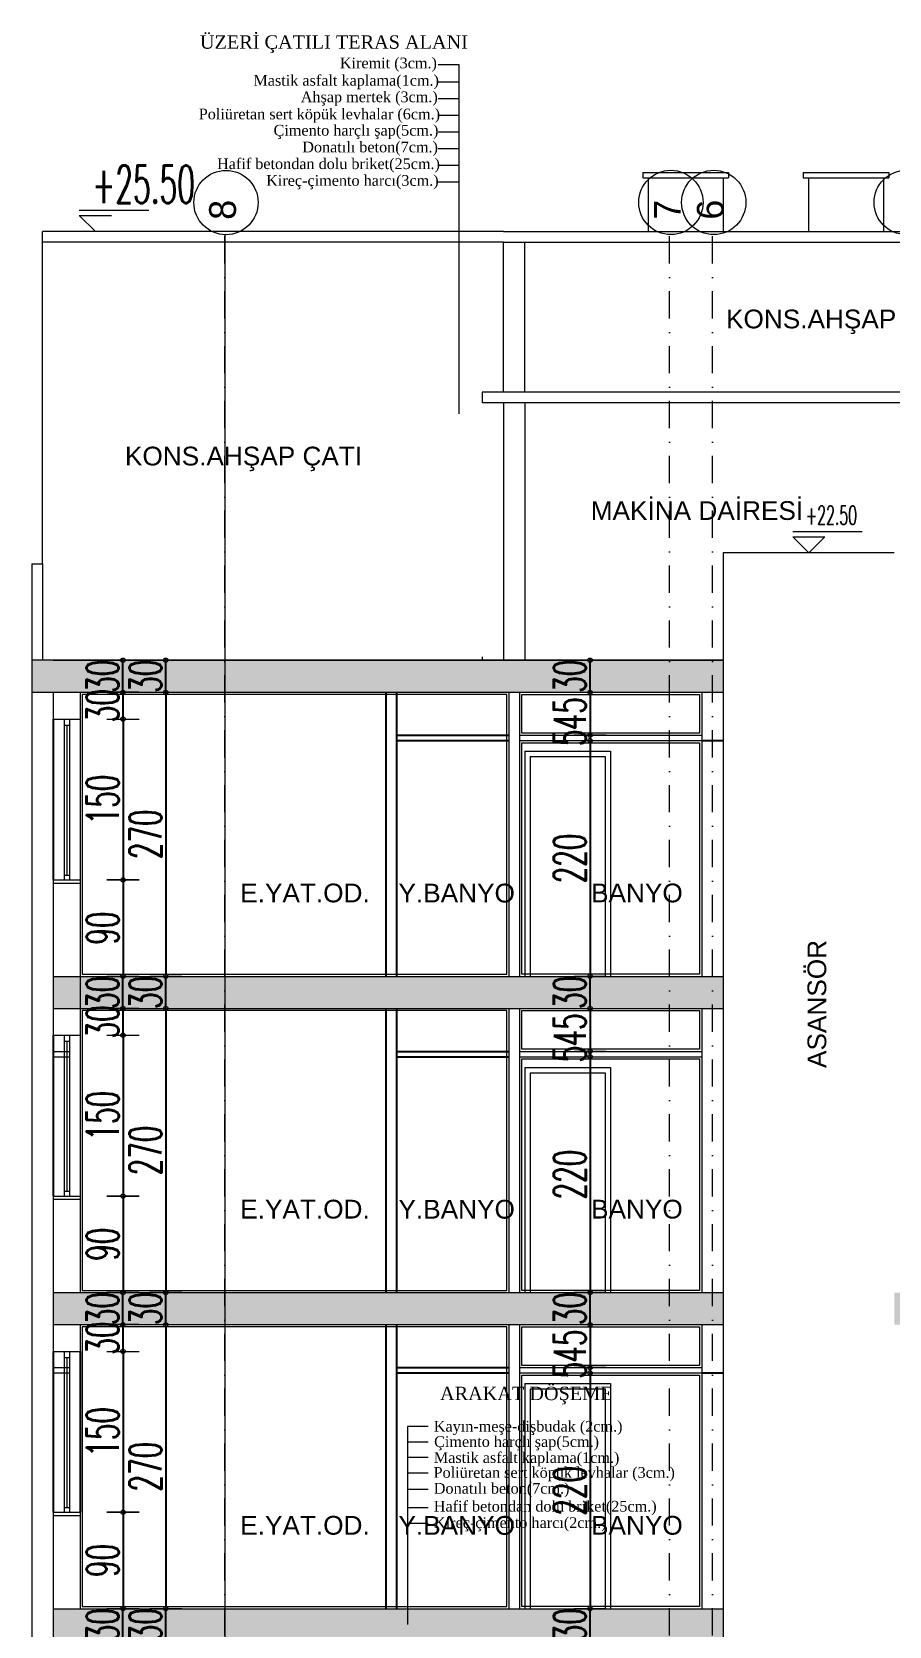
# Model space of a CAD drawing. Header units: millimetres. Extents: x -16104 to 67872, y -88009 to 12107.
# Drawn here: x 818.8 to 1018.9, y 10120.9 to 10492.8 of the extents above; entities that cross this region are included whole.
import ezdxf

# ---------------------------------------------------------------- set-up
doc = ezdxf.new("R2010")
doc.units = ezdxf.units.MM
doc.linetypes.add('DASHDOTX2', pattern=[50.8, 25.4, -12.7, 0, -12.7])
doc.layers.get('0').update_dxf_attribs({"color": 241})
doc.layers.add('TARAMA', color=8, linetype='Continuous', lineweight=15)
doc.styles.add('DIM', font='Txttw.shx', dxfattribs={"width": 0.6})
doc.styles.add('OLCU', font='simplex.shx', dxfattribs={"width": 0.6, "height": 1400})
doc.styles.add('ÖLÇÜ', font='times.ttf', dxfattribs={"height": 15})
doc.dimstyles.new('50', dxfattribs={"dimscale": 0, "dimtxt": 30, "dimasz": 1, "dimexe": 0, "dimexo": 2, "dimgap": 4, "dimtad": 1, "dimdec": 0, "dimzin": 0, "dimdsep": 46, "dimtxsty": 'DIM', "dimblk1": 'DOT', "dimblk2": 'DOT', "dimsah": 1, "dimcen": 1.5, "dimdle": 3, "dimse1": 1, "dimse2": 1, "dimclrd": 256, "dimclre": 9, "dimclrt": 256, "dimadec": 0, "dimazin": 0, "dimtfac": 0.24, "dimtdec": 0, "dimtix": 1, "dimtmove": 2, "dimatfit": 3, "dimldrblk": 'DOT', "dimfxl": 0, "dimtolj": 1, "dimtzin": 15, "dimarcsym": 0})
pattern_1 = [(45, (19000.9484, -8391.119), (-4.4901281, 4.4901281), []), (45, (19005.4385, -8391.119), (-4.4901281, 4.4901281), [7.9375, -1.5875, 0, -1.5875])]

# ---------------------------------------------------------------- blocks, each defined once
blk = doc.blocks.new('DOT')
for p, q in [((0, 15), (0, -15)), ((-2, 0), (0, 0)), ((2, 0), (0, 0))]:
    blk.add_line(p, q)
blk.add_circle((0, 0), 2)
blk = doc.blocks.new('*D3174')
at = {"layer": 'Defpoints', "color": 0, "transparency": 16777216}
for p in [(62512.4, 3035), (62512.4, 3035), (62512.4, 3005)]:
    blk.add_point(p, dxfattribs=at)
at = {"layer": 'TARAMA', "lineweight": -2, "transparency": 16777216}
for p, q in [((62512.4, 3036), (62512.4, 3037)), ((62512.4, 3005), (62512.4, 3035)), ((62512.4, 3004), (62512.4, 3003))]:
    blk.add_line(p, q, dxfattribs=at)
for p, rotation in [((62512.4, 3035), 270), ((62512.4, 3005), 90)]:
    blk.add_blockref('DOT', p, dxfattribs=dict(at, rotation=rotation))
at = {"layer": 'TARAMA', "transparency": 16777216, "insert": (62493.4, 3020), "char_height": 30, "attachment_point": 5, "rotation": 90, "style": 'DIM'}
blk.add_mtext('\\A1;30', dxfattribs=at)
blk = doc.blocks.new('*D3018')
at = {"layer": 'Defpoints', "color": 0, "transparency": 16777216}
for p in [(62472.4, 2980), (62472.4, 2830), (62512.5, 2830)]:
    blk.add_point(p, dxfattribs=at)
at = {"layer": 'TARAMA', "lineweight": -2, "transparency": 16777216}
blk.add_line((62512.5, 2979), (62512.5, 2831), dxfattribs=at)
for p, rotation in [((62512.5, 2980), 90), ((62512.5, 2830), 270)]:
    blk.add_blockref('DOT', p, dxfattribs=dict(at, rotation=rotation))
at = {"layer": 'TARAMA', "transparency": 16777216, "insert": (62493.5, 2905), "char_height": 30, "attachment_point": 5, "rotation": 90, "style": 'DIM'}
blk.add_mtext('\\A1;150', dxfattribs=at)
blk = doc.blocks.new('*D3175')
at = {"layer": 'Defpoints', "color": 0, "transparency": 16777216}
for p in [(62512.4, 3005), (62512.4, 2980), (62512.5, 2980)]:
    blk.add_point(p, dxfattribs=at)
at = {"layer": 'TARAMA', "lineweight": -2, "transparency": 16777216}
for p, q in [((62512.4, 3006), (62512.4, 3007)), ((62512.4, 3005), (62512.4, 2980)), ((62512.4, 2979), (62512.4, 2978))]:
    blk.add_line(p, q, dxfattribs=at)
for p, rotation in [((62512.4, 3005), 270), ((62512.4, 2980), 90)]:
    blk.add_blockref('DOT', p, dxfattribs=dict(at, rotation=rotation))
at = {"layer": 'TARAMA', "transparency": 16777216, "insert": (62493.4, 2992.5), "char_height": 30, "attachment_point": 5, "rotation": 90, "style": 'DIM'}
blk.add_mtext('\\A1;30', dxfattribs=at)
blk = doc.blocks.new('*D3019')
at = {"layer": 'Defpoints', "color": 0, "transparency": 16777216}
for p in [(62512.5, 2830), (62512.5, 2740), (62512.5, 2740)]:
    blk.add_point(p, dxfattribs=at)
at = {"layer": 'TARAMA', "lineweight": -2, "transparency": 16777216}
blk.add_line((62512.5, 2829), (62512.5, 2741), dxfattribs=at)
for p, rotation in [((62512.5, 2830), 90), ((62512.5, 2740), 270)]:
    blk.add_blockref('DOT', p, dxfattribs=dict(at, rotation=rotation))
at = {"layer": 'TARAMA', "transparency": 16777216, "insert": (62493.5, 2785), "char_height": 30, "attachment_point": 5, "rotation": 90, "style": 'DIM'}
blk.add_mtext('\\A1;90', dxfattribs=at)
blk = doc.blocks.new('*D3176')
at = {"layer": 'Defpoints', "color": 0, "transparency": 16777216}
for p in [(62882.7, 3035), (62948.5, 3035), (62882.7, 3005)]:
    blk.add_point(p, dxfattribs=at)
at = {"layer": 'TARAMA', "lineweight": -2, "transparency": 16777216}
for p, q in [((62948.5, 3036), (62948.5, 3037)), ((62948.5, 3005), (62948.5, 3035)), ((62948.5, 3004), (62948.5, 3003))]:
    blk.add_line(p, q, dxfattribs=at)
for p, rotation in [((62948.5, 3035), 270), ((62948.5, 3005), 90)]:
    blk.add_blockref('DOT', p, dxfattribs=dict(at, rotation=rotation))
at = {"layer": 'TARAMA', "transparency": 16777216, "insert": (62929.5, 3020), "char_height": 30, "attachment_point": 5, "rotation": 90, "style": 'DIM'}
blk.add_mtext('\\A1;30', dxfattribs=at)
blk = doc.blocks.new('*D3020')
at = {"layer": 'Defpoints', "color": 0, "transparency": 16777216}
for p in [(62948.5, 3005), (62948.5, 2965), (62948.5, 2965)]:
    blk.add_point(p, dxfattribs=at)
at = {"layer": 'TARAMA', "lineweight": -2, "transparency": 16777216}
blk.add_line((62948.5, 3004), (62948.5, 2966), dxfattribs=at)
for p, rotation in [((62948.5, 3005), 90), ((62948.5, 2965), 270)]:
    blk.add_blockref('DOT', p, dxfattribs=dict(at, rotation=rotation))
at = {"layer": 'TARAMA', "transparency": 16777216, "insert": (62929.5, 2985), "char_height": 30, "attachment_point": 5, "rotation": 90, "style": 'DIM'}
blk.add_mtext('\\A1;45', dxfattribs=at)
blk = doc.blocks.new('*D3021')
at = {"layer": 'Defpoints', "color": 0, "transparency": 16777216}
for p in [(62948.5, 2965), (62948.5, 2960), (62948.5, 2960)]:
    blk.add_point(p, dxfattribs=at)
at = {"layer": 'TARAMA', "lineweight": -2, "transparency": 16777216}
for p, q in [((62948.5, 2966), (62948.5, 2967)), ((62948.5, 2965), (62948.5, 2960)), ((62948.5, 2959), (62948.5, 2958))]:
    blk.add_line(p, q, dxfattribs=at)
for p, rotation in [((62948.5, 2965), 270), ((62948.5, 2960), 90)]:
    blk.add_blockref('DOT', p, dxfattribs=dict(at, rotation=rotation))
at = {"layer": 'TARAMA', "transparency": 16777216, "insert": (62929.5, 2962.5), "char_height": 30, "attachment_point": 5, "rotation": 90, "style": 'DIM'}
blk.add_mtext('\\A1;5', dxfattribs=at)
blk = doc.blocks.new('*D3022')
at = {"layer": 'Defpoints', "color": 0, "transparency": 16777216}
for p in [(62948.5, 2960), (62948.5, 2740), (62948.5, 2740)]:
    blk.add_point(p, dxfattribs=at)
at = {"layer": 'TARAMA', "lineweight": -2, "transparency": 16777216}
blk.add_line((62948.5, 2959), (62948.5, 2741), dxfattribs=at)
for p, rotation in [((62948.5, 2960), 90), ((62948.5, 2740), 270)]:
    blk.add_blockref('DOT', p, dxfattribs=dict(at, rotation=rotation))
at = {"layer": 'TARAMA', "transparency": 16777216, "insert": (62929.5, 2850), "char_height": 30, "attachment_point": 5, "rotation": 90, "style": 'DIM'}
blk.add_mtext('\\A1;220', dxfattribs=at)
blk = doc.blocks.new('*D3184')
at = {"layer": 'Defpoints', "color": 0, "transparency": 16777216}
for p in [(62512.4, 2740), (62512.4, 2740), (62512.4, 2710)]:
    blk.add_point(p, dxfattribs=at)
at = {"layer": 'TARAMA', "lineweight": -2, "transparency": 16777216}
for p, q in [((62512.4, 2741), (62512.4, 2742)), ((62512.4, 2710), (62512.4, 2740)), ((62512.4, 2709), (62512.4, 2708))]:
    blk.add_line(p, q, dxfattribs=at)
for p, rotation in [((62512.4, 2740), 270), ((62512.4, 2710), 90)]:
    blk.add_blockref('DOT', p, dxfattribs=dict(at, rotation=rotation))
at = {"layer": 'TARAMA', "transparency": 16777216, "insert": (62493.4, 2725), "char_height": 30, "attachment_point": 5, "rotation": 90, "style": 'DIM'}
blk.add_mtext('\\A1;30', dxfattribs=at)
blk = doc.blocks.new('*D3025')
at = {"layer": 'Defpoints', "color": 0, "transparency": 16777216}
for p in [(62472.4, 2685), (62472.4, 2535), (62512.5, 2535)]:
    blk.add_point(p, dxfattribs=at)
at = {"layer": 'TARAMA', "lineweight": -2, "transparency": 16777216}
blk.add_line((62512.5, 2684), (62512.5, 2536), dxfattribs=at)
for p, rotation in [((62512.5, 2685), 90), ((62512.5, 2535), 270)]:
    blk.add_blockref('DOT', p, dxfattribs=dict(at, rotation=rotation))
at = {"layer": 'TARAMA', "transparency": 16777216, "insert": (62493.5, 2610), "char_height": 30, "attachment_point": 5, "rotation": 90, "style": 'DIM'}
blk.add_mtext('\\A1;150', dxfattribs=at)
blk = doc.blocks.new('*D3185')
at = {"layer": 'Defpoints', "color": 0, "transparency": 16777216}
for p in [(62512.4, 2710), (62512.4, 2685), (62512.5, 2685)]:
    blk.add_point(p, dxfattribs=at)
at = {"layer": 'TARAMA', "lineweight": -2, "transparency": 16777216}
for p, q in [((62512.4, 2711), (62512.4, 2712)), ((62512.4, 2710), (62512.4, 2685)), ((62512.4, 2684), (62512.4, 2683))]:
    blk.add_line(p, q, dxfattribs=at)
for p, rotation in [((62512.4, 2710), 270), ((62512.4, 2685), 90)]:
    blk.add_blockref('DOT', p, dxfattribs=dict(at, rotation=rotation))
at = {"layer": 'TARAMA', "transparency": 16777216, "insert": (62493.4, 2697.5), "char_height": 30, "attachment_point": 5, "rotation": 90, "style": 'DIM'}
blk.add_mtext('\\A1;30', dxfattribs=at)
blk = doc.blocks.new('*D3026')
at = {"layer": 'Defpoints', "color": 0, "transparency": 16777216}
for p in [(62512.5, 2535), (62512.5, 2445), (62512.5, 2445)]:
    blk.add_point(p, dxfattribs=at)
at = {"layer": 'TARAMA', "lineweight": -2, "transparency": 16777216}
blk.add_line((62512.5, 2534), (62512.5, 2446), dxfattribs=at)
for p, rotation in [((62512.5, 2535), 90), ((62512.5, 2445), 270)]:
    blk.add_blockref('DOT', p, dxfattribs=dict(at, rotation=rotation))
at = {"layer": 'TARAMA', "transparency": 16777216, "insert": (62493.5, 2490), "char_height": 30, "attachment_point": 5, "rotation": 90, "style": 'DIM'}
blk.add_mtext('\\A1;90', dxfattribs=at)
blk = doc.blocks.new('*D3186')
at = {"layer": 'Defpoints', "color": 0, "transparency": 16777216}
for p in [(62882.7, 2740), (62948.5, 2740), (62882.7, 2710)]:
    blk.add_point(p, dxfattribs=at)
at = {"layer": 'TARAMA', "lineweight": -2, "transparency": 16777216}
for p, q in [((62948.5, 2741), (62948.5, 2742)), ((62948.5, 2710), (62948.5, 2740)), ((62948.5, 2709), (62948.5, 2708))]:
    blk.add_line(p, q, dxfattribs=at)
for p, rotation in [((62948.5, 2740), 270), ((62948.5, 2710), 90)]:
    blk.add_blockref('DOT', p, dxfattribs=dict(at, rotation=rotation))
at = {"layer": 'TARAMA', "transparency": 16777216, "insert": (62929.5, 2725), "char_height": 30, "attachment_point": 5, "rotation": 90, "style": 'DIM'}
blk.add_mtext('\\A1;30', dxfattribs=at)
blk = doc.blocks.new('*D3027')
at = {"layer": 'Defpoints', "color": 0, "transparency": 16777216}
for p in [(62948.5, 2710), (62948.5, 2670), (62948.5, 2670)]:
    blk.add_point(p, dxfattribs=at)
at = {"layer": 'TARAMA', "lineweight": -2, "transparency": 16777216}
blk.add_line((62948.5, 2709), (62948.5, 2671), dxfattribs=at)
for p, rotation in [((62948.5, 2710), 90), ((62948.5, 2670), 270)]:
    blk.add_blockref('DOT', p, dxfattribs=dict(at, rotation=rotation))
at = {"layer": 'TARAMA', "transparency": 16777216, "insert": (62929.5, 2690), "char_height": 30, "attachment_point": 5, "rotation": 90, "style": 'DIM'}
blk.add_mtext('\\A1;45', dxfattribs=at)
blk = doc.blocks.new('*D3028')
at = {"layer": 'Defpoints', "color": 0, "transparency": 16777216}
for p in [(62948.5, 2670), (62948.5, 2665), (62948.5, 2665)]:
    blk.add_point(p, dxfattribs=at)
at = {"layer": 'TARAMA', "lineweight": -2, "transparency": 16777216}
for p, q in [((62948.5, 2671), (62948.5, 2672)), ((62948.5, 2670), (62948.5, 2665)), ((62948.5, 2664), (62948.5, 2663))]:
    blk.add_line(p, q, dxfattribs=at)
for p, rotation in [((62948.5, 2670), 270), ((62948.5, 2665), 90)]:
    blk.add_blockref('DOT', p, dxfattribs=dict(at, rotation=rotation))
at = {"layer": 'TARAMA', "transparency": 16777216, "insert": (62929.5, 2667.5), "char_height": 30, "attachment_point": 5, "rotation": 90, "style": 'DIM'}
blk.add_mtext('\\A1;5', dxfattribs=at)
blk = doc.blocks.new('*D3029')
at = {"layer": 'Defpoints', "color": 0, "transparency": 16777216}
for p in [(62948.5, 2665), (62948.5, 2445), (62948.5, 2445)]:
    blk.add_point(p, dxfattribs=at)
at = {"layer": 'TARAMA', "lineweight": -2, "transparency": 16777216}
blk.add_line((62948.5, 2664), (62948.5, 2446), dxfattribs=at)
for p, rotation in [((62948.5, 2665), 90), ((62948.5, 2445), 270)]:
    blk.add_blockref('DOT', p, dxfattribs=dict(at, rotation=rotation))
at = {"layer": 'TARAMA', "transparency": 16777216, "insert": (62929.5, 2555), "char_height": 30, "attachment_point": 5, "rotation": 90, "style": 'DIM'}
blk.add_mtext('\\A1;220', dxfattribs=at)
blk = doc.blocks.new('*D3036')
at = {"layer": 'Defpoints', "color": 0, "transparency": 16777216}
for p in [(62512.4, 2445), (62512.4, 2445), (62512.4, 2415)]:
    blk.add_point(p, dxfattribs=at)
at = {"layer": 'TARAMA', "lineweight": -2, "transparency": 16777216}
for p, q in [((62512.4, 2446), (62512.4, 2447)), ((62512.4, 2415), (62512.4, 2445)), ((62512.4, 2414), (62512.4, 2413))]:
    blk.add_line(p, q, dxfattribs=at)
for p, rotation in [((62512.4, 2445), 270), ((62512.4, 2415), 90)]:
    blk.add_blockref('DOT', p, dxfattribs=dict(at, rotation=rotation))
at = {"layer": 'TARAMA', "transparency": 16777216, "insert": (62493.4, 2430), "char_height": 30, "attachment_point": 5, "rotation": 90, "style": 'DIM'}
blk.add_mtext('\\A1;30', dxfattribs=at)
blk = doc.blocks.new('*D3037')
at = {"layer": 'Defpoints', "color": 0, "transparency": 16777216}
for p in [(62472.4, 2390), (62472.4, 2240), (62512.5, 2240)]:
    blk.add_point(p, dxfattribs=at)
at = {"layer": 'TARAMA', "lineweight": -2, "transparency": 16777216}
blk.add_line((62512.5, 2389), (62512.5, 2241), dxfattribs=at)
for p, rotation in [((62512.5, 2390), 90), ((62512.5, 2240), 270)]:
    blk.add_blockref('DOT', p, dxfattribs=dict(at, rotation=rotation))
at = {"layer": 'TARAMA', "transparency": 16777216, "insert": (62493.5, 2315), "char_height": 30, "attachment_point": 5, "rotation": 90, "style": 'DIM'}
blk.add_mtext('\\A1;150', dxfattribs=at)
blk = doc.blocks.new('*D3038')
at = {"layer": 'Defpoints', "color": 0, "transparency": 16777216}
for p in [(62512.4, 2415), (62512.4, 2390), (62512.5, 2390)]:
    blk.add_point(p, dxfattribs=at)
at = {"layer": 'TARAMA', "lineweight": -2, "transparency": 16777216}
for p, q in [((62512.4, 2416), (62512.4, 2417)), ((62512.4, 2415), (62512.4, 2390)), ((62512.4, 2389), (62512.4, 2388))]:
    blk.add_line(p, q, dxfattribs=at)
for p, rotation in [((62512.4, 2415), 270), ((62512.4, 2390), 90)]:
    blk.add_blockref('DOT', p, dxfattribs=dict(at, rotation=rotation))
at = {"layer": 'TARAMA', "transparency": 16777216, "insert": (62493.4, 2402.5), "char_height": 30, "attachment_point": 5, "rotation": 90, "style": 'DIM'}
blk.add_mtext('\\A1;30', dxfattribs=at)
blk = doc.blocks.new('*D3039')
at = {"layer": 'Defpoints', "color": 0, "transparency": 16777216}
for p in [(62512.5, 2240), (62512.5, 2150), (62512.5, 2150)]:
    blk.add_point(p, dxfattribs=at)
at = {"layer": 'TARAMA', "lineweight": -2, "transparency": 16777216}
blk.add_line((62512.5, 2239), (62512.5, 2151), dxfattribs=at)
for p, rotation in [((62512.5, 2240), 90), ((62512.5, 2150), 270)]:
    blk.add_blockref('DOT', p, dxfattribs=dict(at, rotation=rotation))
at = {"layer": 'TARAMA', "transparency": 16777216, "insert": (62493.5, 2195), "char_height": 30, "attachment_point": 5, "rotation": 90, "style": 'DIM'}
blk.add_mtext('\\A1;90', dxfattribs=at)
blk = doc.blocks.new('*D3040')
at = {"layer": 'Defpoints', "color": 0, "transparency": 16777216}
for p in [(62882.7, 2445), (62948.5, 2445), (62882.7, 2415)]:
    blk.add_point(p, dxfattribs=at)
at = {"layer": 'TARAMA', "lineweight": -2, "transparency": 16777216}
for p, q in [((62948.5, 2446), (62948.5, 2447)), ((62948.5, 2415), (62948.5, 2445)), ((62948.5, 2414), (62948.5, 2413))]:
    blk.add_line(p, q, dxfattribs=at)
for p, rotation in [((62948.5, 2445), 270), ((62948.5, 2415), 90)]:
    blk.add_blockref('DOT', p, dxfattribs=dict(at, rotation=rotation))
at = {"layer": 'TARAMA', "transparency": 16777216, "insert": (62929.5, 2430), "char_height": 30, "attachment_point": 5, "rotation": 90, "style": 'DIM'}
blk.add_mtext('\\A1;30', dxfattribs=at)
blk = doc.blocks.new('*D3041')
at = {"layer": 'Defpoints', "color": 0, "transparency": 16777216}
for p in [(62948.5, 2415), (62948.5, 2375), (62948.5, 2375)]:
    blk.add_point(p, dxfattribs=at)
at = {"layer": 'TARAMA', "lineweight": -2, "transparency": 16777216}
blk.add_line((62948.5, 2414), (62948.5, 2376), dxfattribs=at)
for p, rotation in [((62948.5, 2415), 90), ((62948.5, 2375), 270)]:
    blk.add_blockref('DOT', p, dxfattribs=dict(at, rotation=rotation))
at = {"layer": 'TARAMA', "transparency": 16777216, "insert": (62929.5, 2395), "char_height": 30, "attachment_point": 5, "rotation": 90, "style": 'DIM'}
blk.add_mtext('\\A1;45', dxfattribs=at)
blk = doc.blocks.new('*D3042')
at = {"layer": 'Defpoints', "color": 0, "transparency": 16777216}
for p in [(62948.5, 2375), (62948.5, 2370), (62948.5, 2370)]:
    blk.add_point(p, dxfattribs=at)
at = {"layer": 'TARAMA', "lineweight": -2, "transparency": 16777216}
for p, q in [((62948.5, 2376), (62948.5, 2377)), ((62948.5, 2375), (62948.5, 2370)), ((62948.5, 2369), (62948.5, 2368))]:
    blk.add_line(p, q, dxfattribs=at)
for p, rotation in [((62948.5, 2375), 270), ((62948.5, 2370), 90)]:
    blk.add_blockref('DOT', p, dxfattribs=dict(at, rotation=rotation))
at = {"layer": 'TARAMA', "transparency": 16777216, "insert": (62929.5, 2372.5), "char_height": 30, "attachment_point": 5, "rotation": 90, "style": 'DIM'}
blk.add_mtext('\\A1;5', dxfattribs=at)
blk = doc.blocks.new('*D3043')
at = {"layer": 'Defpoints', "color": 0, "transparency": 16777216}
for p in [(62948.5, 2370), (62948.5, 2150), (62948.5, 2150)]:
    blk.add_point(p, dxfattribs=at)
at = {"layer": 'TARAMA', "lineweight": -2, "transparency": 16777216}
blk.add_line((62948.5, 2369), (62948.5, 2151), dxfattribs=at)
for p, rotation in [((62948.5, 2370), 90), ((62948.5, 2150), 270)]:
    blk.add_blockref('DOT', p, dxfattribs=dict(at, rotation=rotation))
at = {"layer": 'TARAMA', "transparency": 16777216, "insert": (62929.5, 2260), "char_height": 30, "attachment_point": 5, "rotation": 90, "style": 'DIM'}
blk.add_mtext('\\A1;220', dxfattribs=at)
blk = doc.blocks.new('*D3193')
at = {"layer": 'Defpoints', "color": 0, "transparency": 16777216}
for p in [(62512.4, 2150), (62512.4, 2150), (62512.4, 2120)]:
    blk.add_point(p, dxfattribs=at)
at = {"layer": 'TARAMA', "lineweight": -2, "transparency": 16777216}
for p, q in [((62512.4, 2151), (62512.4, 2152)), ((62512.4, 2120), (62512.4, 2150)), ((62512.4, 2119), (62512.4, 2118))]:
    blk.add_line(p, q, dxfattribs=at)
for p, rotation in [((62512.4, 2150), 270), ((62512.4, 2120), 90)]:
    blk.add_blockref('DOT', p, dxfattribs=dict(at, rotation=rotation))
at = {"layer": 'TARAMA', "transparency": 16777216, "insert": (62493.4, 2135), "char_height": 30, "attachment_point": 5, "rotation": 90, "style": 'DIM'}
blk.add_mtext('\\A1;30', dxfattribs=at)
blk = doc.blocks.new('*D3195')
at = {"layer": 'Defpoints', "color": 0, "transparency": 16777216}
for p in [(62882.7, 2150), (62948.5, 2150), (62882.7, 2120)]:
    blk.add_point(p, dxfattribs=at)
at = {"layer": 'TARAMA', "lineweight": -2, "transparency": 16777216}
for p, q in [((62948.5, 2151), (62948.5, 2152)), ((62948.5, 2120), (62948.5, 2150)), ((62948.5, 2119), (62948.5, 2118))]:
    blk.add_line(p, q, dxfattribs=at)
for p, rotation in [((62948.5, 2150), 270), ((62948.5, 2120), 90)]:
    blk.add_blockref('DOT', p, dxfattribs=dict(at, rotation=rotation))
at = {"layer": 'TARAMA', "transparency": 16777216, "insert": (62929.5, 2135), "char_height": 30, "attachment_point": 5, "rotation": 90, "style": 'DIM'}
blk.add_mtext('\\A1;30', dxfattribs=at)
blk = doc.blocks.new('*D3207')
at = {"layer": 'Defpoints', "color": 0, "transparency": 16777216}
for p in [(62552.4, 3005), (62552.4, 2740), (62552.4, 2740)]:
    blk.add_point(p, dxfattribs=at)
at = {"layer": 'TARAMA', "lineweight": -2, "transparency": 16777216}
blk.add_line((62552.4, 3004), (62552.4, 2741), dxfattribs=at)
for p, rotation in [((62552.4, 3005), 90), ((62552.4, 2740), 270)]:
    blk.add_blockref('DOT', p, dxfattribs=dict(at, rotation=rotation))
at = {"layer": 'TARAMA', "transparency": 16777216, "insert": (62533.4, 2872.5), "char_height": 30, "attachment_point": 5, "rotation": 90, "style": 'DIM'}
blk.add_mtext('\\A1;270', dxfattribs=at)
blk = doc.blocks.new('*D3208')
at = {"layer": 'Defpoints', "color": 0, "transparency": 16777216}
for p in [(62552.4, 3035), (62552.4, 3035), (62552.4, 3005)]:
    blk.add_point(p, dxfattribs=at)
at = {"layer": 'TARAMA', "lineweight": -2, "transparency": 16777216}
for p, q in [((62552.4, 3036), (62552.4, 3037)), ((62552.4, 3005), (62552.4, 3035)), ((62552.4, 3004), (62552.4, 3003))]:
    blk.add_line(p, q, dxfattribs=at)
for p, rotation in [((62552.4, 3035), 270), ((62552.4, 3005), 90)]:
    blk.add_blockref('DOT', p, dxfattribs=dict(at, rotation=rotation))
at = {"layer": 'TARAMA', "transparency": 16777216, "insert": (62533.4, 3020), "char_height": 30, "attachment_point": 5, "rotation": 90, "style": 'DIM'}
blk.add_mtext('\\A1;30', dxfattribs=at)
blk = doc.blocks.new('*D3103')
at = {"layer": 'Defpoints', "color": 0, "transparency": 16777216}
for p in [(62552.4, 2710), (62552.4, 2445), (62552.4, 2445)]:
    blk.add_point(p, dxfattribs=at)
at = {"layer": 'TARAMA', "lineweight": -2, "transparency": 16777216}
blk.add_line((62552.4, 2709), (62552.4, 2446), dxfattribs=at)
for p, rotation in [((62552.4, 2710), 90), ((62552.4, 2445), 270)]:
    blk.add_blockref('DOT', p, dxfattribs=dict(at, rotation=rotation))
at = {"layer": 'TARAMA', "transparency": 16777216, "insert": (62533.4, 2577.5), "char_height": 30, "attachment_point": 5, "rotation": 90, "style": 'DIM'}
blk.add_mtext('\\A1;270', dxfattribs=at)
blk = doc.blocks.new('*D3210')
at = {"layer": 'Defpoints', "color": 0, "transparency": 16777216}
for p in [(62552.4, 2740), (62552.4, 2740), (62552.4, 2710)]:
    blk.add_point(p, dxfattribs=at)
at = {"layer": 'TARAMA', "lineweight": -2, "transparency": 16777216}
for p, q in [((62552.4, 2741), (62552.4, 2742)), ((62552.4, 2710), (62552.4, 2740)), ((62552.4, 2709), (62552.4, 2708))]:
    blk.add_line(p, q, dxfattribs=at)
for p, rotation in [((62552.4, 2740), 270), ((62552.4, 2710), 90)]:
    blk.add_blockref('DOT', p, dxfattribs=dict(at, rotation=rotation))
at = {"layer": 'TARAMA', "transparency": 16777216, "insert": (62533.4, 2725), "char_height": 30, "attachment_point": 5, "rotation": 90, "style": 'DIM'}
blk.add_mtext('\\A1;30', dxfattribs=at)
blk = doc.blocks.new('*D3105')
at = {"layer": 'Defpoints', "color": 0, "transparency": 16777216}
for p in [(62552.4, 2415), (62552.4, 2150), (62552.4, 2150)]:
    blk.add_point(p, dxfattribs=at)
at = {"layer": 'TARAMA', "lineweight": -2, "transparency": 16777216}
blk.add_line((62552.4, 2414), (62552.4, 2151), dxfattribs=at)
for p, rotation in [((62552.4, 2415), 90), ((62552.4, 2150), 270)]:
    blk.add_blockref('DOT', p, dxfattribs=dict(at, rotation=rotation))
at = {"layer": 'TARAMA', "transparency": 16777216, "insert": (62533.4, 2282.5), "char_height": 30, "attachment_point": 5, "rotation": 90, "style": 'DIM'}
blk.add_mtext('\\A1;270', dxfattribs=at)
blk = doc.blocks.new('*D3107')
at = {"layer": 'Defpoints', "color": 0, "transparency": 16777216}
for p in [(62552.4, 2445), (62552.4, 2445), (62552.4, 2415)]:
    blk.add_point(p, dxfattribs=at)
at = {"layer": 'TARAMA', "lineweight": -2, "transparency": 16777216}
for p, q in [((62552.4, 2446), (62552.4, 2447)), ((62552.4, 2415), (62552.4, 2445)), ((62552.4, 2414), (62552.4, 2413))]:
    blk.add_line(p, q, dxfattribs=at)
for p, rotation in [((62552.4, 2445), 270), ((62552.4, 2415), 90)]:
    blk.add_blockref('DOT', p, dxfattribs=dict(at, rotation=rotation))
at = {"layer": 'TARAMA', "transparency": 16777216, "insert": (62533.4, 2430), "char_height": 30, "attachment_point": 5, "rotation": 90, "style": 'DIM'}
blk.add_mtext('\\A1;30', dxfattribs=at)
blk = doc.blocks.new('*D3213')
at = {"layer": 'Defpoints', "color": 0, "transparency": 16777216}
for p in [(62552.4, 2150), (62552.4, 2150), (62552.4, 2120)]:
    blk.add_point(p, dxfattribs=at)
at = {"layer": 'TARAMA', "lineweight": -2, "transparency": 16777216}
for p, q in [((62552.4, 2151), (62552.4, 2152)), ((62552.4, 2120), (62552.4, 2150)), ((62552.4, 2119), (62552.4, 2118))]:
    blk.add_line(p, q, dxfattribs=at)
for p, rotation in [((62552.4, 2150), 270), ((62552.4, 2120), 90)]:
    blk.add_blockref('DOT', p, dxfattribs=dict(at, rotation=rotation))
at = {"layer": 'TARAMA', "transparency": 16777216, "insert": (62533.4, 2135), "char_height": 30, "attachment_point": 5, "rotation": 90, "style": 'DIM'}
blk.add_mtext('\\A1;30', dxfattribs=at)
blk = doc.blocks.new('UYH')
h = blk.add_hatch()
h.set_pattern_fill('ANSI35,_O', color=256)
h.set_pattern_definition(pattern_1)
h.paths.add_polyline_path([(63022.7, 3035), (62607.4, 3035), (62607.4, 3005), (63022.7, 3005)])
h.paths.add_polyline_path([(62607.4, 3035), (62427.4, 3035), (62427.4, 3005), (62607.4, 3005)])
h.paths.add_polyline_path([(63062.7, 3035), (63022.7, 3035), (63022.7, 3005), (63062.7, 3005)])
h.paths.add_polyline_path([(63072.7, 3035), (63062.7, 3035), (63062.7, 3005), (63072.7, 3005)])
h.paths.add_polyline_path([(62470.9, 2997.9), (62470.9, 3042), (62515.9, 3042), (62515.9, 2997.9)], flags=9)
h.paths.add_polyline_path([(62470.9, 2970.4), (62470.9, 3014.5), (62515.9, 3014.5), (62515.9, 2970.4)], flags=9)
h.paths.add_polyline_path([(62510.9, 2997.9), (62510.9, 3042), (62555.9, 3042), (62555.9, 2997.9)], flags=9)
h = blk.add_hatch()
h.set_pattern_fill('ANSI35,_O', color=256)
h.set_pattern_definition(pattern_1)
h.paths.add_polyline_path([(63072.7, 2740), (63062.7, 2740), (63062.7, 2710), (63072.7, 2710)])
h.paths.add_polyline_path([(63062.7, 2740), (63022.7, 2740), (63022.7, 2710), (63062.7, 2710)])
h.paths.add_polyline_path([(63022.7, 2740), (62607.4, 2740), (62607.4, 2710), (63022.7, 2710)])
h.paths.add_polyline_path([(62607.4, 2740), (62552.4, 2740), (62552.4, 2710), (62607.4, 2710)])
h.paths.add_polyline_path([(62472.4, 2740), (62447.4, 2740), (62447.4, 2710), (62472.4, 2710)])
h.paths.add_polyline_path([(62552.4, 2740), (62472.4, 2740), (62472.4, 2710), (62552.4, 2710)])
h.paths.add_polyline_path([(62907, 2702.9), (62907, 2747), (62952, 2747), (62952, 2702.9)], flags=9)
h.paths.add_polyline_path([(62470.9, 2702.9), (62470.9, 2747), (62515.9, 2747), (62515.9, 2702.9)], flags=9)
h.paths.add_polyline_path([(62470.9, 2675.4), (62470.9, 2719.5), (62515.9, 2719.5), (62515.9, 2675.4)], flags=9)
h.paths.add_polyline_path([(62510.9, 2702.9), (62510.9, 2747), (62555.9, 2747), (62555.9, 2702.9)], flags=9)
h = blk.add_hatch()
h.set_pattern_fill('ANSI35,_O', color=256)
h.set_pattern_definition(pattern_1)
h.paths.add_polyline_path([(63072.7, 2150), (63062.7, 2150), (63062.7, 2120), (63072.7, 2120)])
h.paths.add_polyline_path([(63062.7, 2150), (63022.7, 2150), (63022.7, 2120), (63062.7, 2120)])
h.paths.add_polyline_path([(63022.7, 2150), (62607.4, 2150), (62607.4, 2120), (63022.7, 2120)])
h.paths.add_polyline_path([(62607.4, 2150), (62447.4, 2150), (62447.4, 2120), (62607.4, 2120)])
h.paths.add_polyline_path([(62907, 2112.9), (62907, 2157), (62952, 2157), (62952, 2112.9)], flags=9)
h.paths.add_polyline_path([(62470.9, 2112.9), (62470.9, 2157), (62515.9, 2157), (62515.9, 2112.9)], flags=9)
h.paths.add_polyline_path([(62470.9, 2085.4), (62470.9, 2129.5), (62515.9, 2129.5), (62515.9, 2085.4)], flags=9)
h.paths.add_polyline_path([(62510.9, 2112.9), (62510.9, 2157), (62555.9, 2157), (62555.9, 2112.9)], flags=9)
at = {"layer": 'TARAMA'}
h = blk.add_hatch(dxfattribs=at)
h.set_pattern_fill('JIS_STN_2.5,_O', color=256)
h.set_pattern_definition([(45, (30083.195, -15344.7364), (-1.76776695, 1.76776695), []), (45, (30084.96, -15344.7364), (-1.76776695, 1.76776695), [1.2, -0.5])])
h.paths.add_polyline_path([(63072.7, 2415), (63072.7, 2445), (62447.4, 2445), (62447.4, 2415)])
h.paths.add_polyline_path([(63232.4, 2445), (63232.4, 2415), (63252.4, 2415), (63252.4, 2445)])
for p, q in [((62757.7, 3005), (62757.7, 2740)), ((62767.7, 3005), (62767.7, 2740)), ((62447.4, 2980), (62447.4, 2830)), ((62767.7, 2965), (62872.7, 2965)), ((62767.7, 2960), (62872.7, 2960)), ((63052.7, 2960), (63072.7, 2960)), ((62757.7, 2710), (62757.7, 2445)), ((62767.7, 2710), (62767.7, 2445)), ((62447.4, 2685), (62447.4, 2535)), ((62767.7, 2670), (62872.7, 2670)), ((62767.7, 2665), (62872.7, 2665)), ((62757.7, 2415), (62757.7, 2150)), ((62767.7, 2415), (62767.7, 2150)), ((62447.4, 2390), (62447.4, 2240)), ((62472.4, 2390), (62472.4, 2240)), ((62767.7, 2375), (62872.7, 2375)), ((62767.7, 2370), (62872.7, 2370)), ((63052.7, 2370), (63072.7, 2370))]:
    blk.add_line(p, q)
for p, q in [((62806.8, 3590.8), (62826, 3590.8)), ((62826, 3590.8), (62826, 3264.9)), ((62806.8, 3574.7), (62826, 3574.7)), ((62806.8, 3559.1), (62826, 3559.1)), ((62806.8, 3543.6), (62826, 3543.6)), ((62806.8, 3528), (62826, 3528)), ((62806.8, 3512.4), (62826, 3512.4)), ((62806.8, 3496.8), (62826, 3496.8)), ((62806.8, 3481.2), (62826, 3481.2)), ((62997.7, 3490), (62997.7, 3485)), ((62997.7, 3490), (63077.7, 3490)), ((62997.7, 3485), (63077.7, 3485)), ((63002.7, 3485), (63002.7, 3435)), ((63072.7, 3485), (63072.7, 3435)), ((63077.7, 3490), (63077.7, 3485)), ((63147.4, 3490), (63147.4, 3485)), ((63147.4, 3490), (63227.4, 3490)), ((63147.4, 3485), (63227.4, 3485)), ((63152.4, 3485), (63152.4, 3435)), ((63222.4, 3485), (63222.4, 3435)), ((63227.4, 3490), (63227.4, 3485)), ((62437.4, 3125), (62437.4, 3435)), ((62607.4, 3431.5), (62607.4, 590.2)), ((62867.7, 3435), (63532.4, 3435)), ((62867.7, 3285), (62867.7, 3425)), ((62867.7, 3425), (63532.4, 3425)), ((62887.7, 3285), (62887.7, 3425)), ((63552.4, 3285), (62847.7, 3285)), ((62847.7, 3285), (62847.7, 3275)), ((63552.4, 3275), (62847.7, 3275)), ((62867.7, 3275), (62867.7, 3035)), ((62887.7, 3275), (62887.7, 3035)), ((62427.4, 3125), (62437.4, 3125)), ((62427.4, 3125), (62427.4, 3035)), ((62427.4, 3125), (62427.4, 3005)), ((62437.4, 3125), (62437.4, 3035)), ((63072.7, 3135), (63072.7, 2445)), ((63232.4, 3135), (63072.7, 3135)), ((62427.4, 3035), (62427.4, 2710)), ((62447.4, 3035), (63072.7, 3035)), ((62847.7, 3038), (62847.7, 3035)), ((62447.4, 3005), (63072.7, 3005)), ((62447.4, 3005), (62447.4, 2980)), ((62472.4, 3005), (62472.4, 2980)), ((62472.4, 3005), (62472.4, 2445)), ((62512.4, 3005), (62512.4, 2980)), ((62552.4, 3005), (62552.4, 2445)), ((62872.7, 3005), (62872.7, 2740)), ((62882.7, 3005), (62882.7, 2740)), ((63052.7, 3005), (63052.7, 2740)), ((62447.4, 2980), (62472.4, 2980)), ((62457.4, 2980), (62457.4, 2830)), ((62462.4, 2980), (62462.4, 2830)), ((62457.4, 2974.4), (62462.4, 2974.4)), ((62459.9, 2974.4), (62459.9, 2834.5)), ((62882.7, 2965), (63052.7, 2965)), ((62882.7, 2960), (63052.7, 2960)), ((62887.7, 2950), (62887.7, 2740)), ((62887.7, 2950), (62967.7, 2950)), ((62967.7, 2950), (62967.7, 2740)), ((62892.7, 2945), (62892.7, 2740)), ((62892.7, 2945), (62962.7, 2945)), ((62962.7, 2945), (62962.7, 2740)), ((62447.4, 2830), (62472.4, 2830)), ((62447.4, 2830), (62447.4, 2740)), ((62447.4, 2827), (62472.4, 2827)), ((62457.4, 2834.5), (62462.4, 2834.5)), ((62472.4, 2830), (62472.4, 2740)), ((62427.4, 2740), (62427.4, 2415)), ((62447.4, 2740), (63072.7, 2740)), ((62447.4, 2740), (62447.4, 2685)), ((62447.4, 2710), (63072.7, 2710)), ((62472.4, 2710), (62472.4, 2685)), ((62872.7, 2710), (62872.7, 2445)), ((62882.7, 2710), (62882.7, 2445)), ((63052.7, 2710), (63052.7, 2445)), ((62447.4, 2685), (62472.4, 2685)), ((62457.4, 2685), (62457.4, 2535)), ((62457.4, 2679.4), (62462.4, 2679.4)), ((62459.9, 2679.4), (62459.9, 2539.5)), ((62462.4, 2685), (62462.4, 2535)), ((62447.4, 2670), (62462.4, 2670)), ((62447.4, 2665), (62462.4, 2665)), ((62882.7, 2670), (63052.7, 2670)), ((62882.7, 2665), (63052.7, 2665)), ((62887.7, 2655), (62887.7, 2445)), ((62887.7, 2655), (62967.7, 2655)), ((62892.7, 2650), (62892.7, 2445)), ((62892.7, 2650), (62962.7, 2650)), ((62962.7, 2650), (62962.7, 2445)), ((62967.7, 2655), (62967.7, 2445)), ((62447.4, 2535), (62472.4, 2535)), ((62447.4, 2535), (62447.4, 2445)), ((62447.4, 2532), (62472.4, 2532)), ((62457.4, 2539.5), (62462.4, 2539.5)), ((62472.4, 2535), (62472.4, 2445)), ((62427.4, 2445), (62427.4, 2120)), ((62447.4, 2445), (63072.7, 2445)), ((62447.4, 2445), (62447.4, 2390)), ((63072.7, 2445), (63072.7, 2150)), ((62447.4, 2415), (63072.7, 2415)), ((62472.4, 2415), (62472.4, 2390)), ((62872.7, 2415), (62872.7, 2150)), ((62882.7, 2415), (62882.7, 2150)), ((63052.7, 2415), (63052.7, 2150)), ((62447.4, 2390), (62472.4, 2390)), ((62457.4, 2390), (62457.4, 2240)), ((62457.4, 2384.4), (62462.4, 2384.4)), ((62459.9, 2384.4), (62459.9, 2244.5)), ((62462.4, 2390), (62462.4, 2240)), ((62447.4, 2375), (62462.4, 2375)), ((62447.4, 2370), (62462.4, 2370)), ((62882.7, 2375), (63052.7, 2375)), ((62882.7, 2370), (63052.7, 2370)), ((62887.7, 2360), (62887.7, 2150)), ((62887.7, 2360), (62967.7, 2360)), ((62892.7, 2355), (62892.7, 2150)), ((62892.7, 2355), (62962.7, 2355)), ((62962.7, 2355), (62962.7, 2150)), ((62967.7, 2360), (62967.7, 2150)), ((62778, 2319.9), (62778, 2135.4)), ((62797.2, 2319.9), (62778, 2319.9)), ((62797.2, 2319.9), (62778, 2319.9)), ((62797.2, 2305.4), (62778, 2305.4)), ((62797.2, 2305.4), (62778, 2305.4)), ((62797.2, 2291), (62778, 2291)), ((62797.2, 2276.6), (62778, 2276.6)), ((62797.2, 2261.3), (62778, 2261.3)), ((62447.4, 2240), (62472.4, 2240)), ((62447.4, 2240), (62447.4, 2150)), ((62447.4, 2237), (62472.4, 2237)), ((62457.4, 2244.5), (62462.4, 2244.5)), ((62472.4, 2240), (62472.4, 2150)), ((62797.2, 2244.2), (62778, 2244.2)), ((62797.2, 2229.5), (62778, 2229.5)), ((62427.4, 2150), (62427.4, 1825)), ((62447.4, 2150), (63072.7, 2150)), ((62447.4, 2150), (62447.4, 2095)), ((63072.7, 2150), (63072.7, 1855))]:
    blk.add_line(p, q, dxfattribs=at)
at = {"layer": 'TARAMA', "ltscale": 0.01}
for p, q in [((62471.7, 3455), (62536.7, 3455)), ((62486.7, 3435), (62471.7, 3450)), ((62471.7, 3450), (62501.7, 3450)), ((62486.7, 3435), (62437.4, 3435)), ((63137.6, 3155), (63202.6, 3155)), ((63152.6, 3135), (63137.6, 3150)), ((63137.6, 3150), (63167.6, 3150)), ((63152.6, 3135), (63167.6, 3150)), ((63152.6, 3135), (63103.2, 3135))]:
    blk.add_line(p, q, dxfattribs=at)
at = {"layer": 'TARAMA', "linetype": 'DASHDOTX2'}
for p, q in [((62607.4, 537.9), (62607.4, 3431.5)), ((63022.7, 537.9), (63022.7, 3431.6)), ((63062.7, 537.9), (63062.7, 3431.6))]:
    blk.add_line(p, q, dxfattribs=at)
at = {"layer": 'TARAMA'}
for points in [[(62867.7, 3435), (62437.4, 3435)], [(62867.7, 3425), (62437.4, 3425)], [(63072.7, 3035), (62427.4, 3035), (62427.4, 3005), (63072.7, 3005)]]:
    blk.add_lwpolyline(points, dxfattribs=at)
for points in [[(62870.7, 3003), (62474.4, 3003), (62474.4, 2980), (62474.4, 2830), (62474.4, 2742), (62870.7, 2742)], [(62884.7, 3003), (63050.7, 3003), (63050.7, 2967), (62884.7, 2967)], [(62884.7, 2958), (63050.7, 2958), (63050.7, 2742), (62884.7, 2742)], [(62870.7, 2708), (62474.4, 2708), (62474.4, 2685), (62474.4, 2535), (62474.4, 2447), (62870.7, 2447)], [(62884.7, 2708), (63050.7, 2708), (63050.7, 2672), (62884.7, 2672)], [(62884.7, 2663), (63050.7, 2663), (63050.7, 2447), (62884.7, 2447)], [(62870.7, 2413), (62474.4, 2413), (62474.4, 2390), (62474.4, 2240), (62474.4, 2152), (62870.7, 2152)], [(62884.7, 2413), (63050.7, 2413), (63050.7, 2377), (62884.7, 2377)], [(62884.7, 2368), (63050.7, 2368), (63050.7, 2152), (62884.7, 2152)]]:
    blk.add_lwpolyline(points, close=True, dxfattribs=at)
at = {"layer": 'TARAMA', "linetype": 'ByBlock'}
for centre in [(62608.6, 3462), (63023.9, 3462.1), (63063.9, 3462.1), (63243.6, 3462.1)]:
    blk.add_circle(centre, 30, dxfattribs=at)
at = {"layer": 'TARAMA', "style": 'ÖLÇÜ'}
for s, p in [('ÜZERİ ÇATILI TERAS ALANI', (62584.3, 3605.5)), ('ARAKAT DÖŞEME', (62808.4, 2344.6))]:
    blk.add_text(s, height=12.5, dxfattribs=at).set_placement(p)
at = {"layer": 'TARAMA', "ltscale": 0.8, "style": 'ÖLÇÜ'}
for s, p in [('Kiremit (3cm.)', (62714.9, 3587.2)), ('Mastik asfalt kaplama(1cm.)', (62634.2, 3571)), ('Ahşap mertek (3cm.)', (62678.4, 3555.6)), ('Poliüretan sert köpük levhalar (6cm.)', (62583.2, 3539.6)), ('Çimento harçlı şap(5cm.)', (62653, 3524.4)), ('Donatılı beton(7cm.)', (62679.8, 3508.8)), ('Hafif betondan dolu briket(25cm.)', (62600.3, 3493.2)), ('Kireç-çimento harcı(3cm.)', (62646.1, 3477.6)), ('Kayın-meşe-dişbudak (2cm.)', (62802.6, 2315.2)), ('Çimento harçlı şap(5cm.)', (62802.9, 2300.9)), ('Mastik asfalt kaplama(1cm.)', (62802.6, 2286)), ('Poliüretan sert köpük levhalar (3cm.)', (62802.4, 2272.1)), ('Donatılı beton(7cm.)', (62802.6, 2257.3)), ('Hafif betondan dolu briket(25cm.)', (62802.6, 2240.6)), ('Kireç-çimento harcı(2cm.)', (62802.8, 2225.3))]:
    blk.add_text(s, height=10, dxfattribs=at).set_placement(p)
at = {"layer": 'TARAMA', "ltscale": 0.01, "style": 'OLCU', "width": 0.55}
for s, height, p in [('+25.50', 35, (62483.9, 3461.5)), ('+22.50', 17.5, (63149.8, 3161.5))]:
    blk.add_text(s, height=height, dxfattribs=at).set_placement(p)
at = {"layer": 'TARAMA', "rotation": 90}
for s, insert, char_height, width, attachment_point in [('8', (62592.9, 3445.9), 25, 35.659, 1), ('7', (63008.2, 3446), 25, 35.659, 1), ('6', (63048.2, 3446), 25, 35.659, 1), ('{\\fArial|b0|i0|c162|p34;ASANSÖR}', (63169.2, 2774), 17.5, 1076.841, 9)]:
    blk.add_mtext(s, dxfattribs=dict(at, insert=insert, char_height=char_height, width=width, attachment_point=attachment_point))
at = {"layer": 'TARAMA', "char_height": 17.5, "width": 1076.841, "attachment_point": 9}
for s, insert in [('{\\fArial|b0|i0|c162|p34;KONS.AHŞAP ÇATI}', (63296.8, 3339.2)), ('{\\fArial|b0|i0|c162|p34;KONS.AHŞAP ÇATI}', (62735.7, 3211.3)), ('{\\fArial|b0|i0|c162|p34;MAKİNA DAİRESİ}', (63147.4, 3165.6)), ('{\\fArial|b0|i0|c162|p34;E.YAT.OD.}', (62742.8, 2808.8)), ('{\\fArial|b0|i0|c162|p34;Y.BANYO}', (62878.3, 2808.7)), ('{\\fArial|b0|i0|c162|p34;BANYO}', (63035, 2808.8)), ('{\\fArial|b0|i0|c162|p34;E.YAT.OD.}', (62742.8, 2513.8)), ('{\\fArial|b0|i0|c162|p34;Y.BANYO}', (62878.3, 2513.7)), ('{\\fArial|b0|i0|c162|p34;BANYO}', (63035, 2513.8)), ('{\\fArial|b0|i0|c162|p34;E.YAT.OD.}', (62742.8, 2218.8)), ('{\\fArial|b0|i0|c162|p34;Y.BANYO}', (62878.3, 2218.7)), ('{\\fArial|b0|i0|c162|p34;BANYO}', (63035, 2218.8))]:
    blk.add_mtext(s, dxfattribs=dict(at, insert=insert))
at = {"layer": 'TARAMA'}
for base, p1, p2, picture, middle in [((62512.4, 3035), (62512.4, 3005), (62512.4, 3035), '*D3174', (62493.4, 3020)), ((62552.4, 3035), (62552.4, 3005), (62552.4, 3035), '*D3208', (62533.4, 3020)), ((62948.5, 3035), (62882.7, 3005), (62882.7, 3035), '*D3176', (62929.5, 3020)), ((62512.5, 2830), (62472.4, 2980), (62472.4, 2830), '*D3018', (62493.5, 2905)), ((62948.5, 2960), (62948.5, 2965), (62948.5, 2960), '*D3021', (62929.5, 2962.5)), ((62948.5, 2740), (62948.5, 2960), (62948.5, 2740), '*D3022', (62929.5, 2850)), ((62512.5, 2740), (62512.5, 2830), (62512.5, 2740), '*D3019', (62493.5, 2785)), ((62512.4, 2740), (62512.4, 2710), (62512.4, 2740), '*D3184', (62493.4, 2725)), ((62552.4, 2740), (62552.4, 2710), (62552.4, 2740), '*D3210', (62533.4, 2725)), ((62948.5, 2740), (62882.7, 2710), (62882.7, 2740), '*D3186', (62929.5, 2725)), ((62512.5, 2535), (62472.4, 2685), (62472.4, 2535), '*D3025', (62493.5, 2610)), ((62948.5, 2665), (62948.5, 2670), (62948.5, 2665), '*D3028', (62929.5, 2667.5)), ((62948.5, 2445), (62948.5, 2665), (62948.5, 2445), '*D3029', (62929.5, 2555)), ((62512.5, 2445), (62512.5, 2535), (62512.5, 2445), '*D3026', (62493.5, 2490)), ((62512.4, 2445), (62512.4, 2415), (62512.4, 2445), '*D3036', (62493.4, 2430)), ((62552.4, 2445), (62552.4, 2415), (62552.4, 2445), '*D3107', (62533.4, 2430)), ((62948.5, 2445), (62882.7, 2415), (62882.7, 2445), '*D3040', (62929.5, 2430)), ((62512.5, 2240), (62472.4, 2390), (62472.4, 2240), '*D3037', (62493.5, 2315)), ((62948.5, 2370), (62948.5, 2375), (62948.5, 2370), '*D3042', (62929.5, 2372.5)), ((62948.5, 2150), (62948.5, 2370), (62948.5, 2150), '*D3043', (62929.5, 2260)), ((62512.5, 2150), (62512.5, 2240), (62512.5, 2150), '*D3039', (62493.5, 2195)), ((62512.4, 2150), (62512.4, 2120), (62512.4, 2150), '*D3193', (62493.4, 2135)), ((62552.4, 2150), (62552.4, 2120), (62552.4, 2150), '*D3213', (62533.4, 2135)), ((62948.5, 2150), (62882.7, 2120), (62882.7, 2150), '*D3195', (62929.5, 2135))]:
    dim = blk.add_linear_dim(base=base, p1=p1, p2=p2, angle=90, dimstyle='50', override={"dimscale": 1}, dxfattribs=at)
    dim.commit()
    dim.dimension.update_dxf_attribs({"geometry": picture, "text_midpoint": middle})
for base, p1, p2, text, picture, middle in [((62512.4, 2980), (62512.4, 3005), (62512.5, 2980), '30', '*D3175', (62493.4, 2992.5)), ((62552.4, 2740), (62552.4, 3005), (62552.4, 2740), '270', '*D3207', (62533.4, 2872.5)), ((62948.5, 2965), (62948.5, 3005), (62948.5, 2965), '45', '*D3020', (62929.5, 2985)), ((62512.4, 2685), (62512.4, 2710), (62512.5, 2685), '30', '*D3185', (62493.4, 2697.5)), ((62552.4, 2445), (62552.4, 2710), (62552.4, 2445), '270', '*D3103', (62533.4, 2577.5)), ((62948.5, 2670), (62948.5, 2710), (62948.5, 2670), '45', '*D3027', (62929.5, 2690)), ((62512.4, 2390), (62512.4, 2415), (62512.5, 2390), '30', '*D3038', (62493.4, 2402.5)), ((62552.4, 2150), (62552.4, 2415), (62552.4, 2150), '270', '*D3105', (62533.4, 2282.5)), ((62948.5, 2375), (62948.5, 2415), (62948.5, 2375), '45', '*D3041', (62929.5, 2395))]:
    dim = blk.add_linear_dim(base=base, p1=p1, p2=p2, angle=90, text=text, dimstyle='50', override={"dimscale": 1}, dxfattribs=at)
    dim.commit()
    dim.dimension.update_dxf_attribs({"geometry": picture, "text_midpoint": middle})

msp = doc.modelspace()

# ---------------------------------------------------------------- block references
at = {"xscale": 0.25, "yscale": 0.25, "zscale": 0.25}
msp.add_blockref('UYH', (-14788.06, 9587.5), dxfattribs=at)

doc.saveas('drawing.dxf')
